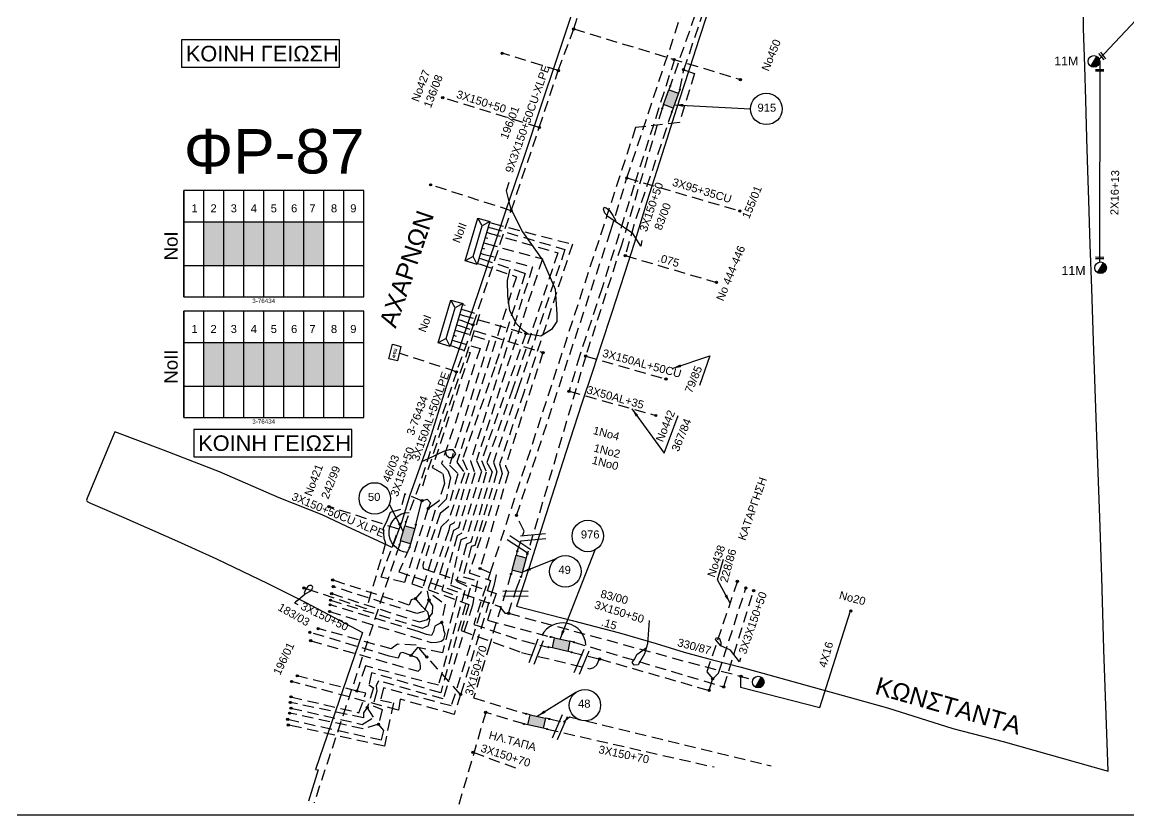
# Model space of a CAD drawing. Header units: millimetres. Extents: x 974 to 2037, y 106 to 580.
# Drawn here: x 1557.4 to 1681.8, y 120.3 to 209.4 of the extents above; entities that cross this region are included whole.
import ezdxf
from ezdxf.enums import TextEntityAlignment as Align

# ---------------------------------------------------------------- set-up
doc = ezdxf.new("R2010")
doc.units = ezdxf.units.MM
doc.linetypes.add('DASHED', pattern=[19.05, 12.7, -6.35])
for name, color, linetype in [('Link Box 4 Διευθύνσεων', 7, 'Continuous'), ('Pillar Δημοτικού Φωτισμού', 7, 'Continuous'), ('Άγνωστα', 7, 'Continuous'), ('Ασφαλειοκιβώτια Χ.Τ 9 αναχωρήσεων', 7, 'Continuous'), ('Γέφυρες Εναέριου Δικτύου', 7, 'Continuous'), ('Γυμνά εναέρια ΧΤ (1Φ)   2x16AL', 7, 'Continuous'), ('Γυμνά εναέρια ΧΤ (2Φ)   3x50AL', 7, 'Continuous'), ('Εναέρια παροχή ΧΤ 4x16', 7, 'SYN_LINE'), ('Επιγραφές - Σχήματα', 7, 'Continuous'), ('Καλώδια ΧΤ   3x150+50AL', 7, 'DASHED'), ('Καλώδια ΧΤ   3x150AL+50CU', 7, 'DASHED'), ('Καλώδια ΧΤ   3x150AL+50XLPE', 7, 'DASHED'), ('Καλώδια ΧΤ   3x95+35 CU', 7, 'DASHED'), ('Μηχανική τομή', 7, 'Continuous'), ('Στύλος ΦΜ', 7, 'Continuous'), ('Στύλος ΦΜ @ 1', 7, 'Continuous'), ('Συνδέσεις', 7, 'Continuous'), ('Τομή', 7, 'Continuous'), ('Υποσταθμός πόλεως', 7, 'Continuous'), ('Υπόβαθρο ΔΕΗ', 7, 'Continuous'), ('Υπόγεια Καλώδια Δικτύου ΧΤ   .15', 7, 'DASHED'), ('Υπόγεια καλώδια Δικτύου ΧΤ και Παρ. ΧΤ - 3X150+70 AL', 7, 'DASHED'), ('Υπόγεια καλώδια Παροχών ΧΤ   .075', 7, 'DASHED')]:
    doc.layers.add(name, color=color, linetype=linetype)
doc.styles.get("Standard").update_dxf_attribs({"font": 'arial.ttf'})
doc.linetypes.add('SYN_LINE', pattern='A,0.5,-0.0001,["/\\/\\/\\/",Standard,S=0.1,R=0,X=0,Y=-0.05],-0.25', length=0.7501)
doc.dimstyles.new('ISO-25', dxfattribs={"dimtxt": 2.5, "dimasz": 2.5, "dimexe": 1.25, "dimexo": 0.625, "dimtad": 1, "dimtxsty": 'Standard', "dimcen": 2.5, "dimadec": 0, "dimazin": 0, "dimtfac": 1, "dimtmove": 0, "dimatfit": 3, "dimfxl": 1, "dimarcsym": 0})

# ---------------------------------------------------------------- blocks, each defined once
blk = doc.blocks.new('ΥΠΑΡΧΩΝ ΤΣΙΜΕΝΤΕΝΙΟΣ ΣΤΥΛΟΣ')
at = {"layer": 'Στύλος ΦΜ'}
blk.add_hatch(color=256, dxfattribs=at).paths.add_polyline_path([(-1.29, -2.28, 0.574793), (2.62, 0, 0.268822), (1.3, 2.27)])
blk.add_line((-1.29, -2.28), (1.3, 2.27), dxfattribs=at)
blk.add_circle((0, 0), 2.62, dxfattribs=at)
at = {"layer": 'Στύλος ΦΜ', "flags": 4}
for tag, p in [('ΑΡΙΘΜΟΣ', (-4.68, 8.05)), ('ΤΥΠΟΣ', (-4.91, 3.03))]:
    blk.add_attdef(tag, p, '', height=4, dxfattribs=at)
blk = doc.blocks.new('ΜΗΧΑΝΙΚΗ ΤΟΜΗ')
at = {"layer": 'Μηχανική τομή', "ltscale": 40}
for p, q in [((-1.89, 0.78), (1.89, 0.78)), ((1.89, 0), (-1.89, 0))]:
    blk.add_line(p, q, dxfattribs=at)
blk = doc.blocks.new('LINK BOX 4 ΑΝΑΧΩΡΗΣΕΩΝ_')
at = {"layer": 'Link Box 4 Διευθύνσεων', "ltscale": 40}
for points in [[(-5.33, -0.25, 1), (-5.33, 0.25, 1)], [(-3.54, 0), (-3.54, -4.67), (3.54, -4.67), (3.54, 0)], [(5.33, -0.25, 1), (5.33, 0.25, 1)], [(-5.33, -4.92, 1), (-5.33, -4.42, 1)], [(5.33, -4.92, 1), (5.33, -4.42, 1)]]:
    blk.add_hatch(color=256, dxfattribs=at).paths.add_polyline_path(points)
for p, q in [((-3.54, 0), (-5.33, 0)), ((5.33, 0), (3.54, 0)), ((-3.54, -4.67), (-5.33, -4.67)), ((5.33, -4.67), (3.54, -4.67))]:
    blk.add_line(p, q, dxfattribs=at)
blk.add_lwpolyline([(-3.54, -4.67), (-3.54, 0), (3.54, 0), (3.54, -4.67)], close=True, dxfattribs=at)
for centre in [(-5.33, 0), (5.33, 0), (-5.33, -4.67), (5.33, -4.67)]:
    blk.add_circle(centre, 0.252, dxfattribs=at)
blk = doc.blocks.new('ΤΟΜΗ')
at = {"layer": 'Τομή', "ltscale": 40}
for p, q in [((-5.68, 0), (5.68, 0)), ((5.68, -2.33), (-5.68, -2.33))]:
    blk.add_line(p, q, dxfattribs=at)
blk = doc.blocks.new('_ΣΥΝΔΕΣΗ')
at = {"layer": 'Συνδέσεις', "linetype": 'SYN_LINE', "ltscale": 40}
blk.add_hatch(color=256, dxfattribs=at).paths.add_polyline_path([(0.5, -0.01, 1), (-0.5, -0.01, 1)])
at = {"layer": 'Συνδέσεις'}
blk.add_circle((0, -0.01), 0.5, dxfattribs=at)
blk = doc.blocks.new('ΑΣΦΑΛΕΙΟΚΙΒΩΤΙΟ ΥΠΟΣΤΑΘΜΟΥ 9AG ΑΝΑΧΩΡΗΣΕΩΝ')
at = {"layer": 'Ασφαλειοκιβώτια Χ.Τ 9 αναχωρήσεων', "ltscale": 40}
for p, q in [((0, 0), (0, 11.95)), ((2.25, 0), (2.25, 11.95)), ((4.5, 0), (4.5, 11.95)), ((6.75, 0), (6.75, 11.95)), ((9, 0), (9, 11.95)), ((11.25, 0), (11.25, 11.95)), ((13.5, 0), (13.5, 11.95)), ((15.75, 0), (15.75, 11.95)), ((18, 0), (18, 11.95)), ((0, 8.43), (20.25, 8.43)), ((0, 3.52), (20.25, 3.52))]:
    blk.add_line(p, q, dxfattribs=at)
at = {"layer": 'Ασφαλειοκιβώτια Χ.Τ 9 αναχωρήσεων'}
blk.add_lwpolyline([(20.25, 0), (20.25, 11.95), (0, 11.95), (0, 0)], close=True, dxfattribs=at)
for s, p in [('1', (0.87, 9.51)), ('2', (3.01, 9.51)), ('3', (5.28, 9.51)), ('4', (7.53, 9.51)), ('5', (9.78, 9.51)), ('6', (12.07, 9.51)), ('7', (14.13, 9.51)), ('8', (16.55, 9.51)), ('9', (18.72, 9.51))]:
    blk.add_text(s, height=0.9, dxfattribs=at).set_placement(p)
at = {"layer": 'Ασφαλειοκιβώτια Χ.Τ 9 αναχωρήσεων', "ltscale": 40}
for tag, height, p in [('ΟΝΟΜΑ', 1.5, (-1.43, 5.73)), ('ΚΕΙΜΕΝΟ 1', 0.5, (1.19, 2.01)), ('ΚΕΙΜΕΝΟ 2', 0.5, (3.37, 2.01)), ('ΚΕΙΜΕΝΟ 3', 0.5, (5.67, 2.01)), ('ΚΕΙΜΕΝΟ 4', 0.5, (7.91, 2.01)), ('ΚΕΙΜΕΝΟ 5', 0.5, (10.12, 2.01)), ('ΚΕΙΜΕΝΟ 6', 0.5, (12.35, 2.01)), ('ΚΕΙΜΕΝΟ 7', 0.5, (14.62, 2.01)), ('ΚΕΙΜΕΝΟ 8', 0.5, (16.8, 2.01)), ('ΚΕΙΜΕΝΟ 9', 0.5, (19.09, 2.01))]:
    blk.add_attdef(tag, text='', height=height, rotation=90, dxfattribs=at).set_placement(p, align=Align.MIDDLE_CENTER)
blk.add_attdef('ΣΧ', text='', height=0.5, dxfattribs=at).set_placement((8.99, -0.45), align=Align.MIDDLE_CENTER)
blk = doc.blocks.new('PILLAR ΔΗΜΟΤΙΚΟΥ ΦΩΤΙΣΜΟΥ')
at = {"layer": 'Pillar Δημοτικού Φωτισμού', "ltscale": 40}
for p, q in [((-3.64, 2), (3.07, 2)), ((-3.64, -2), (-3.64, 2)), ((3.07, 2), (3.07, -2)), ((3.07, -2), (-3.64, -2))]:
    blk.add_line(p, q, dxfattribs=at)
at = {"layer": 'Pillar Δημοτικού Φωτισμού', "insert": (-2.13, 0.69), "char_height": 1.3575, "width": 109.961, "attachment_point": 1}
blk.add_mtext('{\\fArial|b1|i0|c161|p34;ΠΔΦ}', dxfattribs=at)
blk = doc.blocks.new('ΥΠΟΣΤΑΘΜΟΣ ΠΟΛΕΩΣ 9 ΑΝΑΧΩΡΗΣΕΩΝ')
at = {"layer": 'Υποσταθμός πόλεως', "ltscale": 40}
for p, q in [((-9.63, -2.82), (-9.63, -4)), ((-7.12, -2.82), (-7.12, -4)), ((-4.84, -2.82), (-4.84, -4)), ((-2.36, -2.82), (-2.36, -4)), ((0.09, -2.82), (0.09, -4)), ((2.55, -2.82), (2.55, -4)), ((5.02, -2.82), (5.02, -4)), ((7.48, -2.82), (7.48, -4)), ((9.61, -2.82), (9.61, -4))]:
    blk.add_line(p, q, dxfattribs=at)
blk.add_lwpolyline([(-10.02, 2.82), (10.02, 2.82), (10.02, -2.82), (-10.02, -2.82)], close=True, dxfattribs=at)
for points in [[(-7.21, 0), (-10.02, 2.82)], [(-10.02, -2.82), (-7.21, 0)], [(-7.21, 0), (7.21, 0)], [(7.21, 0), (10.02, 2.82)], [(10.02, -2.82), (7.21, 0)]]:
    blk.add_lwpolyline(points, dxfattribs=at)
at = {"layer": 'Υποσταθμός πόλεως', "linetype": 'SYN_LINE', "ltscale": 40, "flags": 1}
for tag, p in [('ΜΕΤΑΣΧΗΜΑΤΙΣΜΟΣ', (10.79, 1.71)), ('ΙΣΧΥΣ', (10.77, -1.08)), ('ΑΡΙΘΜΟΣ', (10.89, -3.8))]:
    blk.add_attdef(tag, p, '', height=1.8, dxfattribs=at)

msp = doc.modelspace()

# ---------------------------------------------------------------- hatches: boundary and pattern name
at = {"layer": 'Ασφαλειοκιβώτια Χ.Τ 9 αναχωρήσεων'}
for color, points in [(27, [(1577.82, 182.05), (1580.07, 182.05), (1580.07, 186.96), (1577.82, 186.96)]), (133, [(1582.32, 186.96), (1580.07, 186.96), (1580.07, 182.05), (1582.32, 182.05)]), (173, [(1584.57, 186.96), (1582.32, 186.96), (1582.32, 182.05), (1584.57, 182.05)]), (85, [(1584.57, 182.05), (1586.82, 182.05), (1586.82, 186.96), (1584.57, 186.96)]), (5, [(1589.07, 186.96), (1586.82, 186.96), (1586.82, 182.05), (1589.07, 182.05)]), (2, [(1577.82, 168.48), (1580.07, 168.48), (1580.07, 173.39), (1577.82, 173.39)]), (85, [(1582.32, 173.39), (1580.07, 173.39), (1580.07, 168.48), (1582.32, 168.48)]), (30, [(1584.57, 173.39), (1582.32, 173.39), (1582.32, 168.48), (1584.57, 168.48)]), (6, [(1584.57, 168.48), (1586.82, 168.48), (1586.82, 173.39), (1584.57, 173.39)]), (5, [(1589.07, 173.39), (1586.82, 173.39), (1586.82, 168.48), (1589.07, 168.48)])]:
    msp.add_hatch(color=color, dxfattribs=at).paths.add_polyline_path(points)
at = {"layer": 'Ασφαλειοκιβώτια Χ.Τ 9 αναχωρήσεων', "ltscale": 5}
for color, points in [(2, [(1589.07, 182.05), (1591.32, 182.05), (1591.32, 186.96), (1589.07, 186.96)]), (1, [(1591.32, 173.39), (1589.07, 173.39), (1589.07, 168.48), (1591.32, 168.48)]), (62, [(1591.32, 168.48), (1593.57, 168.48), (1593.57, 173.39), (1591.32, 173.39)])]:
    msp.add_hatch(color=color, dxfattribs=at).paths.add_polyline_path(points)

# ---------------------------------------------------------------- linework, layer by layer
at = {"layer": 'Άγνωστα', "color": 173}
msp.add_lwpolyline([(1601.66, 152.92), (1602.35, 155.6), (1602.93, 155.78), (1603.3, 155.38), (1603.01, 154.67)], dxfattribs=at)
at = {"layer": 'Γέφυρες Εναέριου Δικτύου'}
for points in [[(1600.71, 149.79, -0.96041), (1600.92, 154.28), (1600.92, 154.28), (1600.92, 154.28), (1600.92, 154.28)], [(1620.78, 139.36, 0.766903), (1615.83, 140.46)]]:
    msp.add_lwpolyline(points, format="xyb", dxfattribs=at)
at = {"layer": 'Γυμνά εναέρια ΧΤ (1Φ)   2x16AL', "color": 85}
msp.add_lwpolyline([(1678.55, 204.95), (1678.53, 182.45)], dxfattribs=at)
at = {"layer": 'Γυμνά εναέρια ΧΤ (2Φ)   3x50AL', "color": 2, "linetype": 'DASHED', "ltscale": 0.1}
for points in [[(1630.74, 205.22), (1626.21, 191.08), (1622.62, 179.54), (1620.11, 171.98), (1618.89, 167.92)], [(1618.89, 167.92), (1628.65, 165.2)]]:
    msp.add_lwpolyline(points, dxfattribs=at)
at = {"layer": 'Εναέρια παροχή ΧΤ 4x16', "color": 85, "linetype": 'Continuous'}
msp.add_lwpolyline([(1689.68, 217.22), (1678.5, 205.25)], dxfattribs=at)
at = {"layer": 'Εναέρια παροχή ΧΤ 4x16', "color": 2, "ltscale": 10}
msp.add_lwpolyline([(1638.17, 135.87), (1638.15, 134.65), (1647.07, 132.35), (1650.54, 143.23)], dxfattribs=at)
at = {"layer": 'Επιγραφές - Σχήματα'}
msp.add_lwpolyline([(990.2, 120.29), (1881.98, 120.29), (1881.98, 558.89), (990.2, 558.89)], close=True, dxfattribs=at)
at = {"layer": 'Επιγραφές - Σχήματα', "color": 190}
for points in [[(1575.33, 204.35), (1593.09, 204.35), (1593.09, 207.44), (1575.33, 207.44)], [(1576.72, 160.55), (1594.48, 160.55), (1594.48, 163.63), (1576.72, 163.63)]]:
    msp.add_lwpolyline(points, close=True, dxfattribs=at)
at = {"layer": 'Επιγραφές - Σχήματα'}
for points in [[(1612.13, 191.41), (1611.82, 190.47), (1612.3, 188.49), (1613.67, 185.86), (1615.95, 182.61), (1617.33, 179.41), (1617.51, 176.58), (1617.52, 175.77), (1616.9, 174.85), (1615.71, 174.13), (1614.31, 174.35), (1613.76, 174.71), (1612.96, 175.54), (1612.24, 177), (1612.02, 178.63), (1611.97, 180.36), (1612.27, 181.63)], [(1627.07, 184.88), (1626.95, 184.23), (1626.08, 185.67), (1624.07, 187.01), (1623.24, 187.56), (1622.92, 187.96), (1622.78, 188.38), (1622.85, 188.61), (1623.05, 188.53), (1623.43, 188.26), (1623.8, 187.69), (1624.11, 187.17), (1624.11, 186.99)], [(1604.98, 161.21), (1605.03, 160.98), (1605.09, 160.74), (1605.22, 160.61), (1605.35, 160.47), (1605.85, 160.48), (1606.01, 160.66), (1606.15, 160.88), (1605.88, 161.33), (1605.4, 161.33), (1604.78, 161.15), (1604.08, 160.8), (1603.55, 160.55), (1602.65, 160.12), (1602.31, 159.98)], [(1588.42, 143.9), (1588.07, 144.09), (1588.3, 144.34), (1589.2, 145.12), (1589.7, 145.41), (1589.96, 145.6), (1590.09, 145.88), (1590.04, 145.97), (1589.92, 146.08), (1589.73, 146.07), (1589.63, 146.03), (1589.54, 145.95), (1589.4, 145.8), (1589.25, 145.58), (1589.19, 145.42), (1589.13, 145.3), (1589.2, 145.12)], [(1627.89, 142.13), (1627.72, 139.52), (1627.38, 138.38), (1626.65, 137.17), (1626.22, 137.12), (1626, 137.41), (1626.29, 137.85), (1626.51, 138.33), (1627.6, 139.1)], [(1638.18, 137.9), (1638.05, 137.5), (1637.06, 138.82), (1635.97, 139.29), (1635.37, 140.01), (1635.45, 140.23), (1635.8, 140.13), (1635.97, 139.67), (1635.97, 139.29)]]:
    msp.add_lwpolyline(points, dxfattribs=at)
for centre in [(1641.07, 199.67), (1597.05, 155.87), (1621, 151.65), (1618.47, 147.67), (1620.67, 132.62)]:
    msp.add_circle(centre, 1.77, dxfattribs=at)
at = {"layer": 'Καλώδια ΧΤ   3x150+50AL', "color": 133, "ltscale": 0.1}
for points in [[(1613.07, 149.94), (1613.86, 152.19), (1612.98, 153.96), (1623.55, 185.87), (1625.39, 191.9), (1630.82, 208.21), (1634.57, 220.14), (1636.71, 226.52), (1663.65, 218.1), (1683.31, 212), (1698.77, 207), (1712.04, 202.98), (1710.32, 197.88)], [(1606.36, 174.72), (1609.92, 173.62), (1605.45, 159.6), (1606.38, 158.65), (1605.36, 154.95), (1604.4, 154.19), (1602.44, 148.38), (1602.5, 148), (1610.68, 145.18), (1609.71, 142.18), (1616.83, 140.29)], [(1619.43, 139.71), (1636.28, 134.68), (1639.64, 145.51)]]:
    msp.add_lwpolyline(points, dxfattribs=at)
at = {"layer": 'Καλώδια ΧΤ   3x150+50AL', "color": 173, "ltscale": 0.1}
for points in [[(1709.73, 198.06), (1711.13, 202.23), (1673.78, 214.08), (1649.27, 221.6), (1646.19, 222.53), (1643.16, 223.5), (1637.99, 225.08), (1634.31, 213.81), (1630.24, 202.23)], [(1602.35, 155.6), (1600.42, 156.38), (1599.95, 154.61), (1598.78, 154.3), (1598.43, 153.42), (1598.01, 152.48), (1598.06, 151.39), (1598.27, 150.83), (1596.09, 143.45), (1589.1, 145.79)]]:
    msp.add_lwpolyline(points, dxfattribs=at)
at = {"layer": 'Καλώδια ΧΤ   3x150+50AL', "color": 2, "ltscale": 0.1}
for points in [[(1619.41, 208.66), (1638.16, 202.97)], [(1617.68, 203.98), (1611.37, 205.92)], [(1615.54, 197.58), (1604.69, 200.94)], [(1612.38, 188.22), (1603.32, 191.13)], [(1606.23, 170.11), (1599.81, 172.2)], [(1612.09, 142.95), (1639.56, 135.49)]]:
    msp.add_lwpolyline(points, dxfattribs=at)
at = {"layer": 'Καλώδια ΧΤ   3x150+50AL', "color": 1, "ltscale": 0.1}
msp.add_lwpolyline([(1631.81, 204.07), (1633, 203.64), (1631.29, 198.14), (1626.37, 197.56), (1610.14, 147.87), (1608.17, 141.7), (1613.76, 139.84), (1616.57, 139.15)], dxfattribs=at)
at = {"layer": 'Καλώδια ΧΤ   3x150+50AL', "color": 85, "ltscale": 0.1}
for points in [[(1606.02, 173.58), (1608.88, 172.73), (1604.57, 159.79), (1605.27, 159.01), (1605.55, 158.22), (1605.06, 155.79), (1603.85, 154.53), (1601.23, 146.28), (1607.61, 143.95), (1606.78, 141), (1613.55, 138.55), (1621.22, 136.72), (1621.69, 136.84), (1622.01, 137.14), (1622.32, 137.82)], [(1637.82, 146.55), (1634.38, 136.38), (1635.04, 135.59)]]:
    msp.add_lwpolyline(points, dxfattribs=at)
at = {"layer": 'Καλώδια ΧΤ   3x150AL+50CU', "color": 1, "linetype": 'DASHED', "ltscale": 0.1}
msp.add_lwpolyline([(1631.34, 201.84), (1631.81, 204.07), (1635.12, 213.9), (1638.23, 223.48), (1654.47, 218.55), (1655.26, 218.87)], dxfattribs=at)
at = {"layer": 'Καλώδια ΧΤ   3x150AL+50CU', "color": 173, "ltscale": 0.1}
for points in [[(1629.35, 199.72), (1624.78, 184.35), (1620.77, 171.88), (1614.2, 149.63)], [(1620.77, 171.88), (1629.78, 169.29)]]:
    msp.add_lwpolyline(points, dxfattribs=at)
at = {"layer": 'Καλώδια ΧΤ   3x150AL+50XLPE', "color": 2, "ltscale": 0.1}
for points in [[(1608.13, 175.36), (1612.38, 188.22), (1615.54, 197.58), (1617.68, 203.98), (1619.41, 208.66), (1622.93, 219.47), (1623.46, 220.72), (1624.52, 220.95), (1625.36, 223.14)], [(1609.92, 185.71), (1617.63, 183.49), (1612.57, 168.26), (1609.65, 159.92), (1610.23, 158.87), (1607.85, 150.95), (1607.35, 150.73), (1606.25, 146.55), (1607.78, 145.79), (1604.46, 134.01), (1596.69, 136.27), (1596.4, 134.91), (1596.92, 134.58), (1596.2, 132.36), (1595.77, 131.75), (1595.8, 131.19), (1587.56, 132.93)], [(1606.71, 175.9), (1608.13, 175.36), (1606.26, 170.19), (1602.1, 157.5), (1600.53, 153.22)], [(1587.62, 132.29), (1595.63, 130.46), (1596.91, 131.27), (1596.2, 132.36)]]:
    msp.add_lwpolyline(points, dxfattribs=at)
at = {"layer": 'Καλώδια ΧΤ   3x150AL+50XLPE', "color": 30, "ltscale": 0.1}
msp.add_lwpolyline([(1610.25, 186.81), (1619.26, 184.45), (1613.81, 167.78), (1611.09, 159.74), (1611.39, 158.69), (1607.66, 147.52), (1610.05, 146.64), (1605.64, 132.53), (1598.04, 134.57), (1597.68, 133.19), (1599.15, 132.88), (1598.13, 128.01), (1587.32, 130.39)], dxfattribs=at)
at = {"layer": 'Καλώδια ΧΤ   3x150AL+50XLPE', "color": 85, "ltscale": 0.1}
for points in [[(1610.1, 186.3), (1618.43, 183.87), (1613.17, 168.22), (1610.39, 159.93), (1610.78, 158.85), (1608.3, 150.56), (1607.9, 150.45), (1606.99, 147.06), (1608.59, 146.59), (1608.02, 143.88), (1604.75, 133.33), (1597.45, 135.35), (1597.2, 134.81), (1597.27, 134.19), (1596.86, 132.56), (1597.88, 132.13), (1597.47, 130.48), (1595.73, 129.96), (1587.48, 131.73)], [(1587.26, 131.03), (1597.79, 128.71), (1598.07, 129.79), (1597.47, 130.48)]]:
    msp.add_lwpolyline(points, dxfattribs=at)
at = {"layer": 'Καλώδια ΧΤ   3x150AL+50XLPE', "color": 6, "ltscale": 0.1}
for points in [[(1609.58, 184.52), (1615.89, 182.8), (1608.47, 160.12), (1609.04, 158.91), (1606.84, 151.96), (1606.31, 151.67), (1604.58, 145.51), (1606.29, 144.88), (1604.65, 138.52), (1601.86, 139.11), (1601.11, 138.21), (1600.21, 138.53), (1599.9, 138.46), (1599.69, 137.92), (1598.67, 138.14), (1589.75, 140.82)], [(1589.85, 139.87), (1601.91, 136.43), (1602.19, 136.72), (1602.19, 137.04), (1602.12, 137.48), (1601.81, 137.95), (1601.11, 138.21)]]:
    msp.add_lwpolyline(points, dxfattribs=at)
at = {"layer": 'Καλώδια ΧΤ   3x150AL+50XLPE', "color": 5, "ltscale": 0.1}
for points in [[(1609.23, 183.34), (1614.79, 181.9), (1607.82, 160.08), (1608.28, 158.73), (1606.45, 152.57), (1605.9, 152.25), (1603.58, 144.98), (1604.97, 143.96), (1604.56, 141.92), (1603.82, 141.52), (1603.65, 140.92), (1603.42, 140.45), (1602.86, 140.55), (1601.91, 140.91), (1592.03, 143.91)], [(1606.88, 176.49), (1614.04, 174.41), (1609.05, 160.14), (1609.59, 158.81), (1607.34, 151.44), (1606.71, 151.2), (1605.56, 146.13), (1607.18, 145.5), (1604.2, 134.86), (1595.99, 137.03), (1595.03, 134.21), (1588.34, 135.92)], [(1591.97, 143.16), (1603.38, 139.66), (1604.04, 139.71), (1604.53, 139.83), (1604.82, 140.04), (1604.96, 140.64), (1604.82, 141.02), (1604.76, 141.45), (1604.56, 141.92)], [(1587.62, 133.56), (1595.27, 131.77), (1596.05, 133.96), (1595.03, 134.21)]]:
    msp.add_lwpolyline(points, dxfattribs=at)
at = {"layer": 'Καλώδια ΧΤ   3x150AL+50XLPE', "color": 1, "ltscale": 0.1}
for points in [[(1608.89, 182.2), (1612.97, 180.8), (1606.27, 159.94), (1607.12, 158.76), (1605.38, 153.49), (1604.53, 152.67), (1602.3, 145.4), (1601.63, 144.61), (1601.14, 144.46), (1600.92, 143.87), (1592.32, 146.69)], [(1592.07, 144.43), (1602.43, 141.28), (1603.08, 141.58), (1603.24, 142.23), (1603.01, 143.09), (1602.37, 143.7), (1601.63, 144.61)]]:
    msp.add_lwpolyline(points, dxfattribs=at)
at = {"layer": 'Καλώδια ΧΤ   3x150AL+50XLPE', "color": 62, "ltscale": 0.1}
for points in [[(1609.06, 182.8), (1613.96, 181.18), (1610.55, 170.66), (1606.91, 160.23), (1607.61, 158.72), (1605.95, 153.08), (1605.47, 152.85), (1605.37, 152.3), (1602.94, 145.43), (1603.14, 144.45), (1602.59, 143.17), (1601.77, 142.93), (1592.38, 145.96)], [(1592.21, 145.16), (1602.06, 141.98), (1602.96, 142.25), (1603.53, 142.96), (1603.58, 143.8), (1603.14, 144.45)]]:
    msp.add_lwpolyline(points, dxfattribs=at)
at = {"layer": 'Καλώδια ΧΤ   3x150AL+50XLPE', "color": 7, "ltscale": 0.1}
msp.add_lwpolyline([(1607.05, 177.08), (1608.84, 176.54), (1602.26, 156.83)], dxfattribs=at)
at = {"layer": 'Καλώδια ΧΤ   3x150AL+50XLPE', "color": 27, "ltscale": 0.1}
for points in [[(1606.53, 175.31), (1615.96, 172.26), (1611.74, 159.53), (1612.07, 158.78), (1608.88, 147.99), (1610.68, 147.26), (1610.45, 146.04), (1606.7, 133.82), (1601.71, 139.38), (1599.59, 139.47), (1598.91, 138.95), (1590.69, 141.23)], [(1606.7, 133.82), (1605.96, 131.59), (1599.92, 133.29), (1599.7, 132.06), (1587.7, 135.29)]]:
    msp.add_lwpolyline(points, dxfattribs=at)
at = {"layer": 'Καλώδια ΧΤ   3x150AL+50XLPE', "color": 173, "ltscale": 0.1}
msp.add_lwpolyline([(1605.84, 172.98), (1607.77, 172.28), (1603.52, 159.35), (1604.7, 158.64), (1604.87, 157.54), (1604.25, 155.56), (1603.01, 154.67), (1600.4, 146.43), (1597.75, 147.01), (1599.74, 152.41), (1591.91, 154.95)], dxfattribs=at)
at = {"layer": 'Καλώδια ΧΤ   3x95+35 CU', "color": 133, "ltscale": 0.1}
msp.add_lwpolyline([(1625.39, 191.9), (1638.09, 188.19)], dxfattribs=at)
at = {"layer": 'Υπόβαθρο ΔΕΗ'}
for points in [[(1634.39, 210.19), (1633.5, 207.48), (1632.5, 204.43), (1631.7, 201.91), (1630.71, 198.88), (1629.88, 196.26), (1627.63, 189.21), (1626.2, 184.54), (1625.12, 181.17), (1623.66, 176.68), (1622.52, 173.14), (1621.52, 170.14), (1620.31, 166.59), (1618.53, 161.05), (1615.98, 153.09), (1614.4, 148.1), (1612.97, 143.77), (1619.23, 142.14), (1624.55, 140.74), (1628.7, 139.54), (1631.82, 138.59), (1635.02, 137.72), (1638.23, 136.9), (1642.04, 135.85), (1648.35, 134.07), (1654.7, 132.34), (1662.04, 130.01), (1667.68, 128.55), (1679.51, 125.21), (1679.51, 125.21), (1679, 138.89), (1678.8, 147.02), (1678.57, 153.71), (1678.19, 163.89), (1677.84, 173.6), (1677.68, 179.49), (1677.49, 184.43), (1677.34, 189.39), (1677.21, 192.74), (1677.09, 196.38), (1677, 200.7), (1676.89, 204.43), (1676.74, 208.76), (1676.7, 211.6)], [(1619.55, 211.41), (1617.45, 205.11), (1615.72, 199.96), (1613.84, 194.32), (1611.74, 188.16), (1608.75, 179.21), (1605.05, 168.32), (1603.2, 162.42), (1601.01, 156.23), (1600.08, 153.26), (1598.99, 150.36), (1593.91, 152.73), (1591.12, 154.04), (1586.32, 155.95), (1579.61, 158.86), (1573.29, 161.3), (1567.84, 163.35), (1567.05, 161.49), (1564.7, 155.88), (1564.64, 155.66), (1564.72, 155.54), (1565.1, 155.33), (1568.84, 153.74), (1574.89, 151.07), (1579.25, 149.08), (1585.01, 146.3), (1589.29, 144.16), (1595.67, 140.8), (1590.4, 125.38), (1590.69, 125.34), (1589.61, 121.81)]]:
    msp.add_lwpolyline(points, dxfattribs=at)
at = {"layer": 'Υπόγεια Καλώδια Δικτύου ΧΤ   .15', "color": 2, "ltscale": 0.1}
for points in [[(1599.83, 150.66), (1590.22, 121.63)], [(1600.95, 150.35), (1599.76, 147.63), (1611.08, 143.72), (1611.66, 142.96), (1612.09, 142.95), (1612.94, 145.62), (1613.49, 147.06)]]:
    msp.add_lwpolyline(points, dxfattribs=at)
at = {"layer": 'Υπόγεια Καλώδια Δικτύου ΧΤ   .15', "color": 85, "ltscale": 0.1}
msp.add_lwpolyline([(1619.17, 138.58), (1622.32, 137.82), (1634.64, 134.28), (1635.04, 135.59), (1635.7, 136.23), (1638.77, 145.81)], dxfattribs=at)
at = {"layer": 'Υπόγεια καλώδια Δικτύου ΧΤ και Παρ. ΧΤ - 3X150+70 AL', "color": 173, "ltscale": 0.1}
msp.add_lwpolyline([(1612.36, 147.37), (1609.97, 139.46), (1608.16, 133.45), (1614.08, 131.64)], dxfattribs=at)
at = {"layer": 'Υπόγεια καλώδια Δικτύου ΧΤ και Παρ. ΧΤ - 3X150+70 AL', "color": 6, "ltscale": 0.1}
for points in [[(1613.83, 130.51), (1609.52, 131.81), (1606.48, 121.38)], [(1616.43, 129.93), (1635.21, 125.67)]]:
    msp.add_lwpolyline(points, dxfattribs=at)
at = {"layer": 'Υπόγεια καλώδια Δικτύου ΧΤ και Παρ. ΧΤ - 3X150+70 AL', "color": 154, "ltscale": 0.1}
for points in [[(1616.69, 131.07), (1618.26, 130.73), (1618.93, 131.32), (1641.6, 125.81)], [(1608.1, 127.32), (1613.35, 125.4)]]:
    msp.add_lwpolyline(points, dxfattribs=at)
at = {"layer": 'Υπόγεια καλώδια Παροχών ΧΤ   .075', "color": 173, "ltscale": 0.1}
msp.add_lwpolyline([(1630.45, 199.33), (1626.16, 186.6), (1625.21, 183.17), (1635.47, 180.16)], dxfattribs=at)

# ---------------------------------------------------------------- block references
at = {"layer": 'Link Box 4 Διευθύνσεων'}
for p, xscale, yscale, zscale, rotation in [((1629.8, 200.98), 0.2500000000000637, 0.2500000000000637, 0.2500000000000637, 70.36663771488023), ((1600.18, 151.94), 0.2499999999999947, 0.2499999999999947, 0.2499999999999947, 74.65436554186996), ((1612.72, 148.65), 0.2499999999999062, 0.2499999999999062, 0.2499999999999062, 74.61149855720176), ((1618.13, 140), 0.2500000000000338, 0.2500000000000338, 0.2500000000000338, 347.4813517877037), ((1615.38, 131.36), 0.2500000000000338, 0.2500000000000338, 0.2500000000000338, 347.4813517877037)]:
    msp.add_blockref('LINK BOX 4 ΑΝΑΧΩΡΗΣΕΩΝ_', p, dxfattribs=dict(at, xscale=xscale, yscale=yscale, zscale=zscale, rotation=rotation))
at = {"layer": 'Pillar Δημοτικού Φωτισμού', "xscale": 0.2500000000000461, "yscale": 0.2500000000000461, "zscale": 0.2500000000000461, "rotation": 255.9820130065114}
msp.add_blockref('PILLAR ΔΗΜΟΤΙΚΟΥ ΦΩΤΙΣΜΟΥ', (1599.29, 172.2), dxfattribs=at)
at = {"layer": 'Ασφαλειοκιβώτια Χ.Τ 9 αναχωρήσεων'}
for p, values in [((1575.57, 178.53), {'ΣΧ': '3-76434', 'ΟΝΟΜΑ': 'NoI'}), ((1575.57, 164.96), {'ΣΧ': '3-76434', 'ΟΝΟΜΑ': 'NoII'})]:
    msp.add_blockref('ΑΣΦΑΛΕΙΟΚΙΒΩΤΙΟ ΥΠΟΣΤΑΘΜΟΥ 9AG ΑΝΑΧΩΡΗΣΕΩΝ', p, dxfattribs=at).add_auto_attribs(values)
at = {"layer": 'Μηχανική τομή'}
for p, xscale, yscale, zscale, rotation in [((1678.76, 205.54), 0.249999999999997, 0.249999999999997, 0.249999999999997, 308.3435036042323), ((1678.55, 203.91), 0.2500000000000869, 0.2500000000000869, 0.2500000000000869, 359.9027555819541), ((1678.53, 182.82), 0.2500000000000869, 0.2500000000000869, 0.2500000000000869, 359.9027555819541)]:
    msp.add_blockref('ΜΗΧΑΝΙΚΗ ΤΟΜΗ', p, dxfattribs=dict(at, xscale=xscale, yscale=yscale, zscale=zscale, rotation=rotation))
at = {"layer": 'Στύλος ΦΜ @ 1', "ltscale": 40}
ref = msp.add_blockref('ΥΠΑΡΧΩΝ ΤΣΙΜΕΝΤΕΝΙΟΣ ΣΤΥΛΟΣ', (1677.89, 205.01), dxfattribs=dict(at, xscale=0.25, yscale=0.25, zscale=0.25))
ref.add_attrib('ΤΥΠΟΣ', '11M', (1673.44, 204.56), dxfattribs={"layer": 'Στύλος ΦΜ', "height": 1, "flags": 4})
ref = msp.add_blockref('ΥΠΑΡΧΩΝ ΤΣΙΜΕΝΤΕΝΙΟΣ ΣΤΥΛΟΣ', (1678.64, 181.8), dxfattribs=dict(at, xscale=0.25, yscale=0.25, zscale=0.25))
ref.add_attrib('ΤΥΠΟΣ', '11M', (1674.24, 180.99), dxfattribs={"layer": 'Στύλος ΦΜ', "height": 1, "flags": 4})
at = {"layer": 'Στύλος ΦΜ @ 1', "ltscale": 40, "xscale": 0.25, "yscale": 0.25, "zscale": 0.25}
msp.add_blockref('ΥΠΑΡΧΩΝ ΤΣΙΜΕΝΤΕΝΙΟΣ ΣΤΥΛΟΣ', (1640.16, 135.22), dxfattribs=at)
at = {"layer": 'Συνδέσεις', "xscale": 0.25, "yscale": 0.25, "zscale": 0.25}
for p in [(1619.41, 208.66), (1611.37, 205.92), (1630.68, 205.23), (1617.68, 203.98), (1631.76, 204.07), (1638.16, 202.97), (1604.69, 200.94), (1615.54, 197.58), (1625.39, 191.9), (1603.32, 191.13), (1612.38, 188.22), (1638.09, 188.19), (1625.21, 183.17), (1635.47, 180.16), (1608.1, 175.39), (1614.04, 174.41), (1615.96, 172.26), (1620.77, 171.88), (1606.23, 170.11), (1629.78, 169.29), (1618.89, 167.92), (1628.65, 165.2), (1602.35, 155.61), (1591.91, 154.95), (1603.05, 154.74), (1612.98, 153.96), (1608.88, 147.99), (1589.1, 145.79), (1592.32, 146.69), (1592.38, 145.96), (1637.82, 146.55), (1638.77, 145.81), (1639.64, 145.51), (1592.07, 144.43), (1592.21, 145.16), (1601.63, 144.61), (1603.14, 144.45), (1591.97, 143.16), (1592.03, 143.91), (1650.57, 143.22), (1604.56, 141.92), (1612.09, 142.95), (1589.75, 140.82), (1590.69, 141.23), (1589.85, 139.87), (1601.11, 138.21), (1602.9, 138.05), (1622.32, 137.82), (1588.34, 135.92), (1635.04, 135.59), (1638.21, 135.87), (1587.7, 135.29), (1634.64, 134.28), (1636.28, 134.68), (1587.62, 133.56), (1595.03, 134.21), (1606.7, 133.82), (1587.56, 132.93), (1587.62, 132.29), (1596.2, 132.36), (1609.52, 131.81), (1587.26, 131.03), (1587.48, 131.73), (1587.32, 130.39), (1597.47, 130.48), (1608.1, 127.32)]:
    msp.add_blockref('_ΣΥΝΔΕΣΗ', p, dxfattribs=at)
at = {"layer": 'Τομή'}
for p, xscale, yscale, zscale, rotation in [((1614.83, 151.78), 0.250000000000163, 0.250000000000163, 0.250000000000163, 5.158191507153282), ((1613.43, 150.93), 0.2500000000003645, 0.2500000000003645, 0.2500000000003645, 326.4077201651533), ((1612.88, 145.45), 0.2500000000003353, 0.2500000000003353, 0.2500000000003353, 359.0674703483443), ((1615.46, 138.53), 0.2500000000000415, 0.2500000000000415, 0.2500000000000415, 248.7880517193513), ((1620.57, 137.39), 0.2500000000000165, 0.2500000000000165, 0.2500000000000165, 246.911709498706), ((1618.13, 130.02), 0.2500000000000165, 0.2500000000000165, 0.2500000000000165, 246.911709498706)]:
    msp.add_blockref('ΤΟΜΗ', p, dxfattribs=dict(at, xscale=xscale, yscale=yscale, zscale=zscale, rotation=rotation))
at = {"layer": 'Υποσταθμός πόλεως', "xscale": 0.2500000000000027, "yscale": 0.2500000000000027, "zscale": 0.2500000000000027, "rotation": 73.53608501453422}
for p in [(1608.61, 184.79), (1605.57, 175.57)]:
    msp.add_blockref('ΥΠΟΣΤΑΘΜΟΣ ΠΟΛΕΩΣ 9 ΑΝΑΧΩΡΗΣΕΩΝ', p, dxfattribs=at)

# ---------------------------------------------------------------- texts
at = {"layer": 'Ασφαλειοκιβώτια Χ.Τ 9 αναχωρήσεων', "insert": (1575.57, 197.4), "char_height": 5, "width": 25.2465, "attachment_point": 1}
msp.add_mtext('ΦΡ-87', dxfattribs=at)
at = {"layer": 'Γυμνά εναέρια ΧΤ (1Φ)   2x16AL', "color": 7, "insert": (1679.74, 187.73), "char_height": 0.9, "width": 84.1859, "attachment_point": 1, "rotation": 88.8446}
msp.add_mtext('2X16+13', dxfattribs=at)
at = {"layer": 'Γυμνά εναέρια ΧΤ (2Φ)   3x50AL', "color": 7, "insert": (1621.04, 168.57), "char_height": 0.9, "width": 84.1859, "attachment_point": 1, "rotation": 344.3703}
msp.add_mtext('3X50AL+35', dxfattribs=at)
at = {"layer": 'Εναέρια παροχή ΧΤ 4x16', "color": 7, "insert": (1646.93, 137.02), "char_height": 0.9, "width": 84.1859, "attachment_point": 1, "rotation": 73.9668}
msp.add_mtext('4X16', dxfattribs=at)
at = {"layer": 'Επιγραφές - Σχήματα', "color": 190, "char_height": 1.75, "width": 17.5655, "attachment_point": 1}
for insert in [(1575.81, 206.76), (1577.2, 162.96)]:
    msp.add_mtext('KOINH ΓΕΙΩΣΗ', dxfattribs=dict(at, insert=insert))
at = {"layer": 'Επιγραφές - Σχήματα', "color": 7, "char_height": 0.9, "width": 84.1859, "attachment_point": 1}
for s, insert, rotation in [('No450', (1640.49, 204.17), 67.5831), ('No427', (1601.14, 200.7), 69.1472), ('136/08', (1602.51, 200.02), 69.1472), ('196/01', (1611.12, 196.5), 69.1472), ('155/01', (1638.3, 187.58), 67.5831), ('83/00', (1628.43, 186.27), 69.1472), ('NoII', (1605.75, 184.83), 69.1472), ('No 444-446', (1635.39, 178.33), 67.5831), ('NoI', (1601.91, 174.79), 69.1472), ('79/85', (1631.86, 167.97), 67.5831), ('3-76434', (1600.58, 163.2), 69.1472), ('No442', (1628.6, 162.48), 67.5831), ('367/84', (1630.37, 161.4), 67.5831), ('1Νο4', (1621.74, 164), 345.2735), ('1Νο2', (1621.82, 162.03), 345.2735), ('46/03', (1597.88, 157.93), 69.1472), ('1Νο0', (1621.63, 160.66), 345.2735), ('No421', (1589.1, 156.36), 69.1472), ('242/99', (1590.99, 156.04), 69.1472), ('ΚΑΤΑΡΓΗΣΗ', (1637.86, 151.36), 70.7695), ('No438', (1634.4, 147.22), 70.7695), ('228/86', (1635.83, 146.57), 74.7167), ('83/00', (1622.58, 145.62), 345.2735), ('No20', (1649.41, 145.47), 345.2735), ('183/03', (1586.51, 144.15), 330.3331), ('196/01', (1585.59, 136.31), 64.6259), ('330/87', (1631.23, 140.15), 345.2735)]:
    msp.add_mtext(s, dxfattribs=dict(at, insert=insert, rotation=rotation))
at = {"layer": 'Επιγραφές - Σχήματα', "char_height": 0.9, "width": 2.0687, "attachment_point": 1}
for s, insert in [('915', (1640.08, 200.26)), ('50', (1596.28, 156.49)), ('976', (1620.22, 152.27)), ('49', (1617.69, 148.29)), ('48', (1619.9, 133.24))]:
    msp.add_mtext(s, dxfattribs=dict(at, insert=insert))
at = {"layer": 'Επιγραφές - Σχήματα', "ltscale": 0.1, "char_height": 2, "width": 27.6397, "attachment_point": 1}
for s, insert, rotation in [('ΑΧΑΡΝΩΝ', (1597.51, 175.56), 71.3504), ('ΚΩΝΣΤΑΝΤΑ', (1653.71, 135.84), 344.0841)]:
    msp.add_mtext(s, dxfattribs=dict(at, insert=insert, rotation=rotation))
at = {"layer": 'Επιγραφές - Σχήματα', "ltscale": 5, "insert": (1610.03, 129.74), "char_height": 0.9, "width": 2.0573, "attachment_point": 1, "rotation": 344.8482}
msp.add_mtext('ΗΛ.ΤΑΠΑ', dxfattribs=at)
at = {"layer": 'Καλώδια ΧΤ   3x150+50AL', "color": 7, "char_height": 0.9, "width": 84.1859, "attachment_point": 1}
for s, insert, rotation in [('3X150+50', (1606.42, 201.8), 342.2592), ('3X150+50', (1626.77, 186.06), 70.9304), ('3X150+50', (1598.78, 156.29), 70.9304), ('3X150+50', (1621.92, 144.4), 342.7502), ('3X3X150+50', (1637.92, 138.57), 70.9304), ('3X150+50', (1589.02, 144.26), 334.1357)]:
    msp.add_mtext(s, dxfattribs=dict(at, insert=insert, rotation=rotation))
at = {"layer": 'Καλώδια ΧΤ   3x150AL+50CU', "color": 7, "insert": (1622.81, 172.69), "char_height": 0.9, "width": 84.1859, "attachment_point": 1, "rotation": 344.729}
msp.add_mtext('3X150AL+50CU', dxfattribs=at)
at = {"layer": 'Καλώδια ΧΤ   3x150AL+50XLPE', "color": 7, "char_height": 0.9}
for s, insert, width, attachment_point, rotation in [('9X3X150+50CU-XLPE', (1614.22, 198.55), 14.4223, 5, 70.6201), ('3X150AL+50XLPE', (1603.31, 165.1), 13.9242, 5, 70.6201), ('3X150+50CU XLPE', (1587.97, 156.57), 84.1859, 1, 337.4558)]:
    msp.add_mtext(s, dxfattribs=dict(at, insert=insert, width=width, attachment_point=attachment_point, rotation=rotation))
at = {"layer": 'Καλώδια ΧΤ   3x95+35 CU', "color": 7, "insert": (1630.68, 191.92), "char_height": 0.9, "width": 84.1859, "attachment_point": 1, "rotation": 343.1101}
msp.add_mtext('3X95+35CU', dxfattribs=at)
at = {"layer": 'Υπόγεια Καλώδια Δικτύου ΧΤ   .15', "color": 7, "insert": (1622.7, 142.45), "char_height": 0.9, "width": 84.1859, "attachment_point": 1, "rotation": 342.9646}
msp.add_mtext('.15', dxfattribs=at)
at = {"layer": 'Υπόγεια καλώδια Δικτύου ΧΤ και Παρ. ΧΤ - 3X150+70 AL', "color": 7, "char_height": 0.9, "width": 84.1859, "attachment_point": 1}
for insert, rotation in [((1607.16, 133.9), 73.2936), ((1609.16, 128.27), 342.251), ((1622.33, 128.12), 348.099)]:
    msp.add_mtext('3X150+70', dxfattribs=dict(at, insert=insert, rotation=rotation))
at = {"layer": 'Υπόγεια καλώδια Παροχών ΧΤ   .075', "color": 7, "insert": (1629.03, 183.4), "char_height": 0.9, "width": 84.1859, "attachment_point": 1, "rotation": 343.9221}
msp.add_mtext('.075', dxfattribs=at)

# ---------------------------------------------------------------- leaders
at = {"layer": 'Επιγραφές - Σχήματα'}
for points in [[(1630.73, 200.12), (1639.3, 199.67)], [(1630.5, 170.47), (1634.7, 171.92), (1633.54, 168.55)], [(1600.25, 152.18), (1598.69, 155.19)], [(1617.88, 140.06), (1621.82, 150.07)], [(1613.63, 147.58), (1617.46, 149.13)], [(1636.99, 144.1), (1635.57, 146.72), (1636.25, 149.02)], [(1615.32, 131.37), (1619.67, 134.08)]]:
    msp.add_leader(points, dimstyle='ISO-25', override={"dimasz": 1, "dimgap": 0.625, "dimtad": 0}, dxfattribs=at)
at = {"layer": 'Επιγραφές - Σχήματα', "color": 7}
msp.add_leader([(1625.94, 165.96), (1629.6, 160.97), (1631.17, 165.2)], dimstyle='ISO-25', override={"dimasz": 1, "dimgap": 0.625, "dimtad": 0}, dxfattribs=at)

doc.saveas('drawing.dxf')
